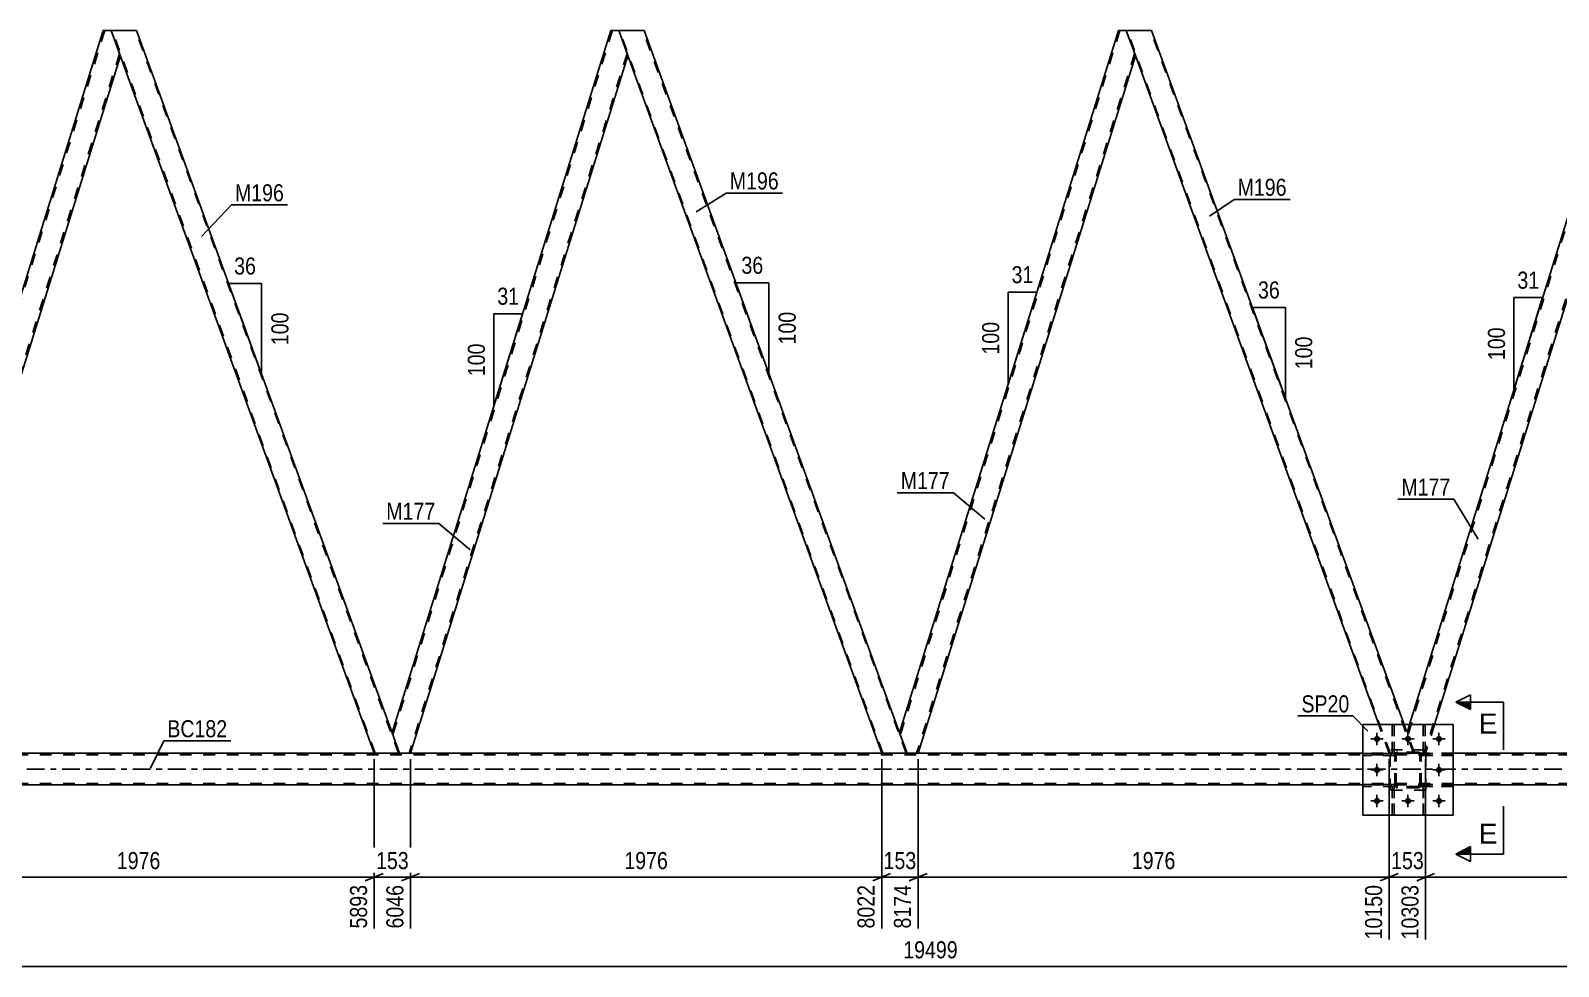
# Model space of a CAD drawing. Header units: millimetres. Extents: x 0 to 841, y 0 to 594.
# Drawn here: x 263 to 519.3, y 299.6 to 456.5 of the extents above; entities that cross this region are included whole.
import ezdxf

# ---------------------------------------------------------------- set-up
doc = ezdxf.new("R2010")
doc.units = ezdxf.units.MM
doc.linetypes.add('DXK_LINE_DOT2', pattern=[3.9198, 1.9599, -1.9599])
doc.linetypes.add('DXK_LINE_DOT3', pattern=[5.9187, 2.979, -0.9799, 0.9799, -0.9799])
doc.styles.add('Arial', font='ARIAL.TTF', dxfattribs={"height": 0.2})
doc.styles.add('Arial Narrow', font='ARIALN.TTF', dxfattribs={"height": 0.2})

# ---------------------------------------------------------------- blocks, each defined once
blk = doc.blocks.new('Part-814735391-3774 - 3299')
at = {"color": 7, "linetype": 'DXK_LINE_DOT2'}
for p, q in [((491.85, 335.3), (486.45, 335.3)), ((486.45, 334.98), (486.45, 335.3)), ((491.85, 334.98), (486.45, 334.98)), ((491.25, 334.98), (491.25, 335.3)), ((491.85, 335.3), (491.85, 334.98))]:
    blk.add_line(p, q, dxfattribs=at)
blk = doc.blocks.new('Part-814735391-3617 - 3299')
at = {"color": 7, "linetype": 'DXK_LINE_DOT2'}
for p, q in [((275.45, 456.54), (238.63, 338.42)), ((277.93, 452.67), (241.36, 335.33)), ((278.07, 452.29), (278.05, 452.34)), ((278.07, 452.29), (278.05, 452.34)), ((238.92, 340.14), (238.5, 338.8)), ((239.76, 335.33), (238.5, 338.8)), ((243.11, 340.14), (241.61, 335.33)), ((241.61, 335.33), (239.76, 335.33))]:
    blk.add_line(p, q, dxfattribs=at)
at = {"color": 2, "linetype": 'Continuous'}
for p, q in [((275.2, 456.54), (238.92, 340.14)), ((276.52, 456.54), (275.2, 456.54)), ((278.05, 452.34), (276.52, 456.54)), ((278.07, 452.29), (243.11, 340.14))]:
    blk.add_line(p, q, dxfattribs=at)
blk = doc.blocks.new('Part-814735391-3776 - 3299')
at = {"color": 7, "linetype": 'DXK_LINE_DOT2'}
for p, q in [((496.6, 340.14), (496.6, 335.3)), ((496.92, 340.14), (496.6, 340.14)), ((496.92, 335.3), (496.92, 340.14)), ((496.6, 335.9), (496.92, 335.9)), ((496.6, 335.3), (496.92, 335.3))]:
    blk.add_line(p, q, dxfattribs=at)
blk = doc.blocks.new('Part-814735391-3589 - 3299')
at = {"color": 7, "linetype": 'DXK_LINE_DOT2'}
for p, q in [((486.45, 340.14), (501.65, 340.14)), ((486.45, 340.14), (486.45, 324.94)), ((501.65, 340.14), (501.65, 324.94)), ((486.45, 324.94), (501.65, 324.94))]:
    blk.add_line(p, q, dxfattribs=at)
blk = doc.blocks.new('Part-814735391-3508 - 3299')
at = {"color": 2, "linetype": 'Continuous'}
for p, q in [((365.91, 456.54), (361.65, 456.54)), ((408.78, 338.75), (365.91, 456.54)), ((405.77, 335.33), (363.18, 452.34))]:
    blk.add_line(p, q, dxfattribs=at)
at = {"color": 7, "linetype": 'DXK_LINE_DOT2'}
for p, q in [((361.65, 456.54), (363.18, 452.34)), ((405.94, 335.33), (361.82, 456.54)), ((409.86, 335.33), (365.74, 456.54)), ((410.03, 335.33), (408.78, 338.75)), ((405.77, 335.33), (410.03, 335.33))]:
    blk.add_line(p, q, dxfattribs=at)
blk = doc.blocks.new('Part-814735391-3513 - 3299')
at = {"color": 2, "linetype": 'Continuous'}
for p, q in [((360.33, 456.54), (323.63, 338.8)), ((361.65, 456.54), (360.33, 456.54)), ((363.18, 452.34), (361.65, 456.54)), ((363.2, 452.29), (326.74, 335.33)), ((324.9, 335.33), (323.65, 338.75))]:
    blk.add_line(p, q, dxfattribs=at)
at = {"color": 7, "linetype": 'DXK_LINE_DOT2'}
for p, q in [((360.59, 456.54), (323.77, 338.42)), ((363.06, 452.67), (326.49, 335.33)), ((363.2, 452.29), (363.18, 452.34)), ((363.2, 452.29), (363.18, 452.34)), ((323.63, 338.8), (323.65, 338.75)), ((326.74, 335.33), (324.9, 335.33))]:
    blk.add_line(p, q, dxfattribs=at)
blk = doc.blocks.new('Part-814735391-3540 - 3299')
at = {"color": 7, "linetype": 'DXK_LINE_DOT2'}
for p, q in [((491.4, 324.94), (491.4, 329.78)), ((491.4, 329.78), (491.72, 329.78)), ((491.4, 329.18), (491.72, 329.18)), ((491.72, 329.78), (491.72, 324.94)), ((491.72, 324.94), (491.4, 324.94))]:
    blk.add_line(p, q, dxfattribs=at)
blk = doc.blocks.new('Part-814735391-3559 - 3299')
at = {"color": 2, "linetype": 'Continuous'}
for p, q in [((280.78, 456.54), (276.52, 456.54)), ((323.65, 338.75), (280.78, 456.54)), ((320.64, 335.33), (278.05, 452.34))]:
    blk.add_line(p, q, dxfattribs=at)
at = {"color": 7, "linetype": 'DXK_LINE_DOT2'}
for p, q in [((276.52, 456.54), (278.05, 452.34)), ((320.81, 335.33), (276.69, 456.54)), ((324.73, 335.33), (280.61, 456.54)), ((324.9, 335.33), (323.65, 338.75)), ((320.64, 335.33), (324.9, 335.33))]:
    blk.add_line(p, q, dxfattribs=at)
blk = doc.blocks.new('Part-814735391-3574 - 3299')
at = {"color": 2, "linetype": 'Continuous'}
for p, q in [((451.04, 456.54), (446.79, 456.54)), ((493.41, 340.14), (451.04, 456.54)), ((489.16, 340.14), (448.32, 452.34))]:
    blk.add_line(p, q, dxfattribs=at)
at = {"color": 7, "linetype": 'DXK_LINE_DOT2'}
for p, q in [((446.79, 456.54), (448.32, 452.34)), ((491.08, 335.33), (446.96, 456.54)), ((494.99, 335.33), (450.87, 456.54)), ((490.91, 335.33), (489.16, 340.14)), ((495.16, 335.33), (493.41, 340.14)), ((495.16, 335.33), (490.91, 335.33))]:
    blk.add_line(p, q, dxfattribs=at)
blk = doc.blocks.new('Part-814735391-3579 - 3299')
at = {"color": 2, "linetype": 'Continuous'}
for p, q in [((445.47, 456.54), (408.77, 338.8)), ((446.79, 456.54), (445.47, 456.54)), ((448.32, 452.34), (446.79, 456.54)), ((448.33, 452.29), (411.87, 335.33)), ((410.03, 335.33), (408.78, 338.75))]:
    blk.add_line(p, q, dxfattribs=at)
at = {"color": 7, "linetype": 'DXK_LINE_DOT2'}
for p, q in [((445.72, 456.54), (408.9, 338.42)), ((448.2, 452.67), (411.62, 335.33)), ((448.33, 452.29), (448.32, 452.34)), ((448.33, 452.29), (448.32, 452.34)), ((408.77, 338.8), (408.78, 338.75)), ((411.87, 335.33), (410.03, 335.33))]:
    blk.add_line(p, q, dxfattribs=at)
blk = doc.blocks.new('Part-814735391-3594 - 3299')
at = {"color": 7, "linetype": 'DXK_LINE_DOT2'}
for p, q in [((772.15, 335.09), (96.65, 335.08)), ((501.65, 335.33), (486.45, 335.33)), ((772.15, 330.29), (96.65, 330.28)), ((501.65, 330.05), (486.45, 330.05))]:
    blk.add_line(p, q, dxfattribs=at)
at = {"color": 2, "linetype": 'Continuous'}
for p, q in [((486.45, 335.33), (246.25, 335.33)), ((656.72, 335.33), (501.65, 335.33)), ((486.45, 330.05), (246.25, 330.05)), ((656.72, 330.05), (501.65, 330.05))]:
    blk.add_line(p, q, dxfattribs=at)
at = {"color": 7, "linetype": 'DXK_LINE_DOT3'}
blk.add_line((96.65, 332.68), (772.15, 332.69), dxfattribs=at)
blk = doc.blocks.new('Part-814735391-3599 - 3299')
at = {"color": 2, "linetype": 'Continuous'}
for p, q in [((501.65, 340.14), (486.45, 340.14)), ((486.45, 324.94), (486.45, 340.14)), ((501.65, 324.94), (501.65, 340.14)), ((501.65, 324.94), (486.45, 324.94))]:
    blk.add_line(p, q, dxfattribs=at)
blk = doc.blocks.new('Part-814735391-3602 - 3299')
at = {"color": 7, "linetype": 'DXK_LINE_DOT2'}
for p, q in [((496.6, 335.3), (496.6, 340.14)), ((496.6, 340.14), (496.92, 340.14)), ((496.92, 340.14), (496.92, 335.3)), ((496.6, 335.9), (496.92, 335.9)), ((496.92, 335.3), (496.6, 335.3))]:
    blk.add_line(p, q, dxfattribs=at)
blk = doc.blocks.new('Part-814735391-3639 - 3299')
at = {"color": 7, "linetype": 'DXK_LINE_DOT2'}
for p, q in [((530.85, 456.54), (494.04, 338.42)), ((533.33, 452.67), (496.76, 335.33)), ((533.47, 452.29), (533.45, 452.34)), ((533.47, 452.29), (533.45, 452.34)), ((494.32, 340.14), (493.9, 338.8)), ((495.16, 335.33), (493.9, 338.8)), ((498.51, 340.14), (497.01, 335.33)), ((497.01, 335.33), (495.16, 335.33))]:
    blk.add_line(p, q, dxfattribs=at)
at = {"color": 2, "linetype": 'Continuous'}
for p, q in [((530.6, 456.54), (494.32, 340.14)), ((531.92, 456.54), (530.6, 456.54)), ((533.45, 452.34), (531.92, 456.54)), ((533.47, 452.29), (498.51, 340.14))]:
    blk.add_line(p, q, dxfattribs=at)
blk = doc.blocks.new('Part-814735391-3659 - 3299')
at = {"color": 7, "linetype": 'DXK_LINE_DOT2'}
for p, q in [((501.65, 335.3), (496.25, 335.3)), ((496.25, 335.3), (496.25, 334.98)), ((496.25, 334.98), (501.65, 334.98)), ((496.85, 334.98), (496.85, 335.3)), ((501.65, 334.98), (501.65, 335.3))]:
    blk.add_line(p, q, dxfattribs=at)
blk = doc.blocks.new('Part-814735391-3662 - 3299')
at = {"color": 7, "linetype": 'DXK_LINE_DOT2'}
for p, q in [((501.65, 330.1), (496.25, 330.1)), ((496.25, 330.1), (496.25, 329.78)), ((496.25, 329.78), (501.65, 329.78)), ((496.85, 329.78), (496.85, 330.1)), ((501.65, 329.78), (501.65, 330.1))]:
    blk.add_line(p, q, dxfattribs=at)
blk = doc.blocks.new('Part-814735391-3665 - 3299')
at = {"color": 7, "linetype": 'DXK_LINE_DOT2'}
for p, q in [((491.85, 335.3), (486.45, 335.3)), ((486.45, 335.3), (486.45, 334.98)), ((491.85, 334.98), (486.45, 334.98)), ((491.25, 334.98), (491.25, 335.3)), ((491.85, 334.98), (491.85, 335.3))]:
    blk.add_line(p, q, dxfattribs=at)
blk = doc.blocks.new('Part-814735391-3668 - 3299')
at = {"color": 7, "linetype": 'DXK_LINE_DOT2'}
for p, q in [((491.85, 330.1), (486.45, 330.1)), ((486.45, 330.1), (486.45, 329.78)), ((491.85, 329.78), (486.45, 329.78)), ((491.25, 329.78), (491.25, 330.1)), ((491.85, 329.78), (491.85, 330.1))]:
    blk.add_line(p, q, dxfattribs=at)
blk = doc.blocks.new('Part-814735391-3694 - 3299')
at = {"color": 7, "linetype": 'DXK_LINE_DOT2'}
for p, q in [((496.92, 329.78), (496.6, 329.78)), ((496.6, 329.78), (496.6, 324.94)), ((496.6, 329.18), (496.92, 329.18)), ((496.92, 324.94), (496.92, 329.78)), ((496.6, 324.94), (496.92, 324.94))]:
    blk.add_line(p, q, dxfattribs=at)
blk = doc.blocks.new('Part-814735391-3717 - 3299')
at = {"color": 7, "linetype": 'DXK_LINE_DOT2'}
for p, q in [((491.72, 329.78), (491.4, 329.78)), ((491.4, 329.78), (491.4, 324.94)), ((491.4, 329.18), (491.72, 329.18)), ((491.72, 324.94), (491.72, 329.78)), ((491.4, 324.94), (491.72, 324.94))]:
    blk.add_line(p, q, dxfattribs=at)
blk = doc.blocks.new('Part-814735391-3728 - 3299')
at = {"color": 7, "linetype": 'DXK_LINE_DOT2'}
for p, q in [((491.4, 335.3), (491.4, 340.14)), ((491.4, 340.14), (491.72, 340.14)), ((491.72, 340.14), (491.72, 335.3)), ((491.4, 335.9), (491.72, 335.9)), ((491.72, 335.3), (491.4, 335.3))]:
    blk.add_line(p, q, dxfattribs=at)
blk = doc.blocks.new('Bolt-814735391-3729 - 3299')
at = {"linetype": 'Continuous'}
for points in [[(489.37, 337.74, -1), (488.33, 337.74, -1)], [(494.57, 337.74, -1), (493.53, 337.74, -1)], [(499.77, 337.74, -1), (498.73, 337.74, -1)], [(489.37, 332.54, -1), (488.33, 332.54, -1)], [(499.77, 332.54, -1), (498.73, 332.54, -1)], [(489.37, 327.34, -1), (488.33, 327.34, -1)], [(494.57, 327.34, -1), (493.53, 327.34, -1)], [(499.77, 327.34, -1), (498.73, 327.34, -1)]]:
    blk.add_hatch(color=1, dxfattribs=at).paths.add_polyline_path(points)
at = {"color": 1, "linetype": 'Continuous'}
for p, q in [((488.85, 338.78), (488.85, 336.7)), ((494.05, 338.78), (494.05, 336.7)), ((499.25, 338.78), (499.25, 336.7)), ((489.89, 337.74), (487.81, 337.74)), ((495.09, 337.74), (493.01, 337.74)), ((500.29, 337.74), (498.21, 337.74)), ((488.85, 333.58), (488.85, 331.5)), ((499.25, 333.58), (499.25, 331.5)), ((489.89, 332.54), (487.81, 332.54)), ((500.29, 332.54), (498.21, 332.54)), ((488.85, 328.38), (488.85, 326.3)), ((494.05, 328.38), (494.05, 326.3)), ((499.25, 328.38), (499.25, 326.3)), ((489.89, 327.34), (487.81, 327.34)), ((495.09, 327.34), (493.01, 327.34)), ((500.29, 327.34), (498.21, 327.34))]:
    blk.add_line(p, q, dxfattribs=at)
blk = doc.blocks.new('Bolt-814735391-3730 - 3299')
at = {"color": 1, "linetype": 'Continuous'}
for p, q in [((488.85, 338.78), (488.85, 338.09)), ((494.05, 338.78), (494.05, 338.09)), ((499.25, 338.78), (499.25, 338.09)), ((487.81, 337.74), (488.5, 337.74)), ((488.85, 336.7), (488.85, 337.39)), ((489.89, 337.74), (489.2, 337.74)), ((493.01, 337.74), (493.7, 337.74)), ((494.05, 336.7), (494.05, 337.39)), ((495.09, 337.74), (494.4, 337.74)), ((498.21, 337.74), (498.9, 337.74)), ((499.25, 336.7), (499.25, 337.39)), ((500.29, 337.74), (499.6, 337.74)), ((488.85, 333.58), (488.85, 332.89)), ((499.25, 333.58), (499.25, 332.89)), ((487.81, 332.54), (488.5, 332.54)), ((488.85, 331.5), (488.85, 332.19)), ((489.89, 332.54), (489.2, 332.54)), ((498.21, 332.54), (498.9, 332.54)), ((499.25, 331.5), (499.25, 332.19)), ((500.29, 332.54), (499.6, 332.54)), ((488.85, 328.38), (488.85, 327.69)), ((494.05, 328.38), (494.05, 327.69)), ((499.25, 328.38), (499.25, 327.69)), ((487.81, 327.34), (488.5, 327.34)), ((488.85, 326.3), (488.85, 326.99)), ((489.89, 327.34), (489.2, 327.34)), ((493.01, 327.34), (493.7, 327.34)), ((494.05, 326.3), (494.05, 326.99)), ((495.09, 327.34), (494.4, 327.34)), ((498.21, 327.34), (498.9, 327.34)), ((499.25, 326.3), (499.25, 326.99)), ((500.29, 327.34), (499.6, 327.34))]:
    blk.add_line(p, q, dxfattribs=at)
blk = doc.blocks.new('Part-814735391-3736 - 3299')
at = {"color": 7, "linetype": 'DXK_LINE_DOT2'}
for p, q in [((496.6, 324.94), (496.6, 329.78)), ((496.6, 329.78), (496.92, 329.78)), ((496.6, 329.18), (496.92, 329.18)), ((496.92, 329.78), (496.92, 324.94)), ((496.92, 324.94), (496.6, 324.94))]:
    blk.add_line(p, q, dxfattribs=at)
blk = doc.blocks.new('Part-814735391-3740 - 3299')
at = {"color": 7, "linetype": 'DXK_LINE_DOT2'}
for p, q in [((491.85, 335.06), (491.88, 335.24)), ((491.88, 335.24), (491.85, 335.06)), ((491.85, 330.02), (491.85, 335.06)), ((492.09, 335.06), (492.11, 335.15)), ((492.09, 330.02), (492.09, 335.06)), ((492.11, 335.15), (492.16, 335.23)), ((492.14, 335.5), (492.33, 335.54)), ((492.33, 335.54), (492.14, 335.5)), ((492.16, 335.23), (492.24, 335.28)), ((492.24, 335.28), (492.33, 335.3)), ((495.77, 335.54), (492.33, 335.54)), ((492.33, 335.3), (495.77, 335.3)), ((495.77, 335.54), (495.95, 335.5)), ((495.95, 335.5), (495.77, 335.54)), ((495.77, 335.3), (495.86, 335.28)), ((495.86, 335.28), (495.94, 335.23)), ((495.94, 335.23), (495.99, 335.15)), ((495.99, 335.15), (496.01, 335.06)), ((496.01, 330.02), (496.01, 335.06)), ((496.21, 335.24), (496.25, 335.06)), ((496.25, 335.06), (496.21, 335.24)), ((496.25, 330.02), (496.25, 335.06)), ((491.88, 329.84), (491.85, 330.02)), ((491.85, 330.02), (491.88, 329.84)), ((492.11, 329.93), (492.09, 330.02)), ((492.16, 329.85), (492.11, 329.93)), ((492.33, 329.54), (492.14, 329.58)), ((492.14, 329.58), (492.33, 329.54)), ((492.24, 329.8), (492.16, 329.85)), ((492.33, 329.78), (492.24, 329.8)), ((495.77, 329.78), (492.33, 329.78)), ((495.77, 329.54), (492.33, 329.54)), ((495.86, 329.8), (495.77, 329.78)), ((495.95, 329.58), (495.77, 329.54)), ((495.77, 329.54), (495.95, 329.58)), ((495.94, 329.85), (495.86, 329.8)), ((495.99, 329.93), (495.94, 329.85)), ((496.01, 330.02), (495.99, 329.93)), ((496.25, 330.02), (496.21, 329.84)), ((496.21, 329.84), (496.25, 330.02))]:
    blk.add_line(p, q, dxfattribs=at)
at = {"color": 7, "linetype": 'DXK_LINE_DOT3'}
blk.add_line((494.05, 332.54), (494.05, 332.54), dxfattribs=at)
at = {"color": 7, "linetype": 'DXK_LINE_DOT2'}
for centre, start, end in [((492.33, 335.06), 112.5, 157.5), ((492.33, 335.06), 112.5, 157.5), ((495.77, 335.06), 22.5, 67.5), ((495.77, 335.06), 22.5, 67.5), ((492.33, 330.02), 202.5, 247.5), ((492.33, 330.02), 202.5, 247.5), ((495.77, 330.02), 292.5, 337.5), ((495.77, 330.02), 292.5, 337.5)]:
    blk.add_arc(centre, 0.48, start, end, dxfattribs=at)
blk = doc.blocks.new('Part-814735391-3741 - 3299')
at = {"color": 7, "linetype": 'DXK_LINE_DOT2'}
for p, q in [((497.05, 335.94), (491.05, 335.94)), ((491.05, 329.14), (491.05, 335.94)), ((497.05, 329.14), (497.05, 335.94)), ((497.05, 329.14), (491.05, 329.14))]:
    blk.add_line(p, q, dxfattribs=at)
blk = doc.blocks.new('Part-814735391-3744 - 3299')
at = {"color": 7, "linetype": 'DXK_LINE_DOT2'}
for p, q in [((496.25, 334.98), (496.25, 335.3)), ((496.25, 335.3), (501.65, 335.3)), ((501.65, 334.98), (496.25, 334.98)), ((496.85, 334.98), (496.85, 335.3)), ((501.65, 335.3), (501.65, 334.98))]:
    blk.add_line(p, q, dxfattribs=at)
blk = doc.blocks.new('Part-814735391-3747 - 3299')
at = {"color": 7, "linetype": 'DXK_LINE_DOT2'}
for p, q in [((491.4, 340.14), (491.4, 335.3)), ((491.72, 340.14), (491.4, 340.14)), ((491.72, 335.3), (491.72, 340.14)), ((491.4, 335.9), (491.72, 335.9)), ((491.4, 335.3), (491.72, 335.3))]:
    blk.add_line(p, q, dxfattribs=at)
blk = doc.blocks.new('Part-814735391-3771 - 3299')
at = {"color": 7, "linetype": 'DXK_LINE_DOT2'}
for p, q in [((497.05, 335.94), (491.05, 335.94)), ((491.05, 329.14), (491.05, 335.94)), ((497.05, 329.14), (497.05, 335.94)), ((497.05, 329.14), (491.05, 329.14))]:
    blk.add_line(p, q, dxfattribs=at)
blk = doc.blocks.new('Part-814735391-3772 - 3299')
at = {"color": 7, "linetype": 'DXK_LINE_DOT2'}
for p, q in [((491.85, 335.06), (491.88, 335.24)), ((491.88, 335.24), (491.85, 335.06)), ((491.85, 330.02), (491.85, 335.06)), ((492.09, 335.06), (492.11, 335.15)), ((492.09, 330.02), (492.09, 335.06)), ((492.11, 335.15), (492.16, 335.23)), ((492.14, 335.5), (492.33, 335.54)), ((492.33, 335.54), (492.14, 335.5)), ((492.16, 335.23), (492.24, 335.28)), ((492.24, 335.28), (492.33, 335.3)), ((495.77, 335.54), (492.33, 335.54)), ((492.33, 335.3), (495.77, 335.3)), ((495.77, 335.54), (495.95, 335.5)), ((495.95, 335.5), (495.77, 335.54)), ((495.77, 335.3), (495.86, 335.28)), ((495.86, 335.28), (495.94, 335.23)), ((495.94, 335.23), (495.99, 335.15)), ((495.99, 335.15), (496.01, 335.06)), ((496.01, 330.02), (496.01, 335.06)), ((496.21, 335.24), (496.25, 335.06)), ((496.25, 335.06), (496.21, 335.24)), ((496.25, 330.02), (496.25, 335.06)), ((491.88, 329.84), (491.85, 330.02)), ((491.85, 330.02), (491.88, 329.84)), ((492.11, 329.93), (492.09, 330.02)), ((492.16, 329.85), (492.11, 329.93)), ((492.33, 329.54), (492.14, 329.58)), ((492.14, 329.58), (492.33, 329.54)), ((492.24, 329.8), (492.16, 329.85)), ((492.33, 329.78), (492.24, 329.8)), ((495.77, 329.78), (492.33, 329.78)), ((495.77, 329.54), (492.33, 329.54)), ((495.86, 329.8), (495.77, 329.78)), ((495.95, 329.58), (495.77, 329.54)), ((495.77, 329.54), (495.95, 329.58)), ((495.94, 329.85), (495.86, 329.8)), ((495.99, 329.93), (495.94, 329.85)), ((496.01, 330.02), (495.99, 329.93)), ((496.25, 330.02), (496.21, 329.84)), ((496.21, 329.84), (496.25, 330.02))]:
    blk.add_line(p, q, dxfattribs=at)
at = {"color": 7, "linetype": 'DXK_LINE_DOT3'}
blk.add_line((494.05, 332.54), (494.05, 332.54), dxfattribs=at)
at = {"color": 7, "linetype": 'DXK_LINE_DOT2'}
for centre, start, end in [((492.33, 335.06), 112.5, 157.5), ((492.33, 335.06), 112.5, 157.5), ((495.77, 335.06), 22.5, 67.5), ((495.77, 335.06), 22.5, 67.5), ((492.33, 330.02), 202.5, 247.5), ((492.33, 330.02), 202.5, 247.5), ((495.77, 330.02), 292.5, 337.5), ((495.77, 330.02), 292.5, 337.5)]:
    blk.add_arc(centre, 0.48, start, end, dxfattribs=at)
blk = doc.blocks.new('Part-814735391-3773 - 3299')
at = {"color": 7, "linetype": 'DXK_LINE_DOT2'}
for p, q in [((496.25, 329.78), (496.25, 330.1)), ((496.25, 330.1), (501.65, 330.1)), ((501.65, 329.78), (496.25, 329.78)), ((496.85, 329.78), (496.85, 330.1)), ((501.65, 330.1), (501.65, 329.78))]:
    blk.add_line(p, q, dxfattribs=at)
blk = doc.blocks.new('Part-814735391-3775 - 3299')
at = {"color": 7, "linetype": 'DXK_LINE_DOT2'}
for p, q in [((491.85, 330.1), (486.45, 330.1)), ((486.45, 329.78), (486.45, 330.1)), ((491.85, 329.78), (486.45, 329.78)), ((491.25, 329.78), (491.25, 330.1)), ((491.85, 330.1), (491.85, 329.78))]:
    blk.add_line(p, q, dxfattribs=at)
blk = doc.blocks.new('StraightDimension-814735391-4970 - 3299')
at = {"color": 7, "linetype": 'Continuous'}
for p, q in [((241.61, 334.33), (241.61, 305.95)), ((320.64, 334.33), (320.64, 305.95)), ((243.11, 315.16), (240.11, 313.96)), ((241.61, 314.56), (320.64, 314.56)), ((319.14, 313.96), (322.14, 315.16))]:
    blk.add_line(p, q, dxfattribs=at)
at = {"color": 0}
blk.add_wipeout([(285.38, 315.31), (285.38, 319.51), (276.87, 319.51), (276.87, 315.31)], dxfattribs=at)
at = {"color": 0, "linetype": 'Continuous'}
blk.add_wipeout([(320.04, 313.86), (315.84, 313.86), (315.84, 305.35), (320.04, 305.35)], dxfattribs=at)
at = {"color": 3, "style": 'Arial Narrow'}
blk.add_text('1976', height=2.863, dxfattribs=at).set_placement((277.47, 315.91))
at = {"color": 3, "linetype": 'Continuous', "style": 'Arial Narrow'}
blk.add_text('5893', height=2.863, rotation=90.0002, dxfattribs=at).set_placement((319.44, 305.95))
blk = doc.blocks.new('AngleDimension-814735391-12136 - 3299')
at = {"color": 7, "linetype": 'Continuous'}
for p, q in [((511.82, 411.75), (516.64, 411.75)), ((511.82, 396.28), (516.64, 411.75)), ((511.82, 396.28), (511.82, 411.75)), ((512.91, 399.79), (516.64, 411.75))]:
    blk.add_line(p, q, dxfattribs=at)
at = {"color": 0}
for points in [[(516.66, 412.65), (516.66, 416.85), (511.8, 416.85), (511.8, 412.65)], [(510.92, 407.36), (506.72, 407.36), (506.72, 400.68), (510.92, 400.68)]]:
    blk.add_wipeout(points, dxfattribs=at)
at = {"color": 3, "style": 'Arial Narrow'}
blk.add_text('31', height=2.863, dxfattribs=at).set_placement((512.4, 413.25))
blk.add_text('100', height=2.863, rotation=90.0002, dxfattribs=at).set_placement((510.32, 401.28))
blk = doc.blocks.new('StraightDimension-814735391-4850 - 3299')
at = {"color": 7, "linetype": 'Continuous'}
for p, q in [((490.91, 334.33), (490.91, 304.12)), ((497.01, 334.33), (497.01, 304.12)), ((489.41, 313.96), (492.41, 315.16)), ((490.91, 314.56), (497.01, 314.56)), ((498.51, 315.16), (495.51, 313.96))]:
    blk.add_line(p, q, dxfattribs=at)
at = {"color": 0}
blk.add_wipeout([(497.3, 315.31), (497.3, 319.51), (490.62, 319.51), (490.62, 315.31)], dxfattribs=at)
at = {"color": 0, "linetype": 'Continuous'}
blk.add_wipeout([(496.41, 313.86), (492.21, 313.86), (492.21, 303.52), (496.41, 303.52)], dxfattribs=at)
at = {"color": 3, "style": 'Arial Narrow'}
blk.add_text('153', height=2.863, dxfattribs=at).set_placement((491.22, 315.91))
at = {"color": 3, "linetype": 'Continuous', "style": 'Arial Narrow'}
blk.add_text('10303', height=2.863, rotation=90.0002, dxfattribs=at).set_placement((495.81, 304.12))
blk = doc.blocks.new('StraightDimension-814735391-4898 - 3299')
at = {"color": 7, "linetype": 'Continuous'}
for p, q in [((405.77, 334.33), (405.77, 305.95)), ((411.87, 334.33), (411.87, 305.95)), ((404.27, 313.96), (407.27, 315.16)), ((405.77, 314.56), (411.87, 314.56)), ((413.37, 315.16), (410.37, 313.96))]:
    blk.add_line(p, q, dxfattribs=at)
at = {"color": 0}
blk.add_wipeout([(412.17, 315.31), (412.17, 319.51), (405.48, 319.51), (405.48, 315.31)], dxfattribs=at)
at = {"color": 0, "linetype": 'Continuous'}
blk.add_wipeout([(411.27, 313.86), (407.07, 313.86), (407.07, 305.35), (411.27, 305.35)], dxfattribs=at)
at = {"color": 3, "style": 'Arial Narrow'}
blk.add_text('153', height=2.863, dxfattribs=at).set_placement((406.08, 315.91))
at = {"color": 3, "linetype": 'Continuous', "style": 'Arial Narrow'}
blk.add_text('8174', height=2.863, rotation=90.0002, dxfattribs=at).set_placement((410.67, 305.95))
blk = doc.blocks.new('AngleDimension-814735391-12122 - 3299')
at = {"color": 7, "linetype": 'Continuous'}
for p, q in [((426.98, 412.68), (431.8, 412.68)), ((426.98, 397.21), (431.8, 412.68)), ((426.98, 397.21), (426.98, 412.68)), ((428.87, 403.29), (431.8, 412.68))]:
    blk.add_line(p, q, dxfattribs=at)
at = {"color": 0}
for points in [[(431.81, 413.58), (431.81, 417.78), (426.96, 417.78), (426.96, 413.58)], [(426.08, 408.29), (421.88, 408.29), (421.88, 401.61), (426.08, 401.61)]]:
    blk.add_wipeout(points, dxfattribs=at)
at = {"color": 3, "style": 'Arial Narrow'}
blk.add_text('31', height=2.863, dxfattribs=at).set_placement((427.56, 414.18))
blk.add_text('100', height=2.863, rotation=90.0002, dxfattribs=at).set_placement((425.48, 402.21))
blk = doc.blocks.new('StraightDimension-814735391-4922 - 3299')
at = {"color": 7, "linetype": 'Continuous'}
for p, q in [((326.74, 334.33), (326.74, 305.95)), ((405.77, 334.33), (405.77, 305.95)), ((328.24, 315.16), (325.24, 313.96)), ((326.74, 314.56), (405.77, 314.56)), ((404.27, 313.96), (407.27, 315.16))]:
    blk.add_line(p, q, dxfattribs=at)
at = {"color": 0}
blk.add_wipeout([(370.51, 315.31), (370.51, 319.51), (362, 319.51), (362, 315.31)], dxfattribs=at)
at = {"color": 0, "linetype": 'Continuous'}
blk.add_wipeout([(405.17, 313.86), (400.97, 313.86), (400.97, 305.35), (405.17, 305.35)], dxfattribs=at)
at = {"color": 3, "style": 'Arial Narrow'}
blk.add_text('1976', height=2.863, dxfattribs=at).set_placement((362.6, 315.91))
at = {"color": 3, "linetype": 'Continuous', "style": 'Arial Narrow'}
blk.add_text('8022', height=2.863, rotation=90.0002, dxfattribs=at).set_placement((404.57, 305.95))
blk = doc.blocks.new('AngleDimension-814735391-3827 - 3299')
at = {"color": 7, "linetype": 'Continuous'}
for p, q in [((469.92, 404.69), (467.95, 410.11)), ((473.49, 410.11), (467.95, 410.11)), ((473.49, 394.88), (467.95, 410.11)), ((473.49, 394.88), (473.49, 410.11))]:
    blk.add_line(p, q, dxfattribs=at)
at = {"color": 0}
for points in [[(473.14, 411.01), (473.14, 415.21), (468.29, 415.21), (468.29, 411.01)], [(478.59, 405.84), (474.39, 405.84), (474.39, 399.15), (478.59, 399.15)]]:
    blk.add_wipeout(points, dxfattribs=at)
at = {"color": 3, "style": 'Arial Narrow'}
blk.add_text('36', height=2.863, dxfattribs=at).set_placement((468.89, 411.61))
blk.add_text('100', height=2.863, rotation=90.0002, dxfattribs=at).set_placement((477.99, 399.75))
blk = doc.blocks.new('AngleDimension-814735391-3841 - 3299')
at = {"color": 7, "linetype": 'Continuous'}
for p, q in [((384.6, 405.2), (381.3, 414.25)), ((386.84, 414.25), (381.3, 414.25)), ((386.84, 399.03), (381.3, 414.25)), ((386.84, 399.03), (386.84, 414.25))]:
    blk.add_line(p, q, dxfattribs=at)
at = {"color": 0}
for points in [[(386.5, 415.15), (386.5, 419.35), (381.64, 419.35), (381.64, 415.15)], [(391.94, 409.98), (387.74, 409.98), (387.74, 403.3), (391.94, 403.3)]]:
    blk.add_wipeout(points, dxfattribs=at)
at = {"color": 3, "style": 'Arial Narrow'}
blk.add_text('36', height=2.863, dxfattribs=at).set_placement((382.24, 415.75))
blk.add_text('100', height=2.863, rotation=90.0002, dxfattribs=at).set_placement((391.34, 403.9))
blk = doc.blocks.new('AngleDimension-814735391-3855 - 3299')
at = {"color": 7, "linetype": 'Continuous'}
for p, q in [((340.71, 409.06), (345.53, 409.06)), ((340.71, 393.59), (345.53, 409.06)), ((340.71, 393.59), (340.71, 409.06)), ((342.47, 399.24), (345.53, 409.06))]:
    blk.add_line(p, q, dxfattribs=at)
at = {"color": 0}
for points in [[(345.55, 409.96), (345.55, 414.16), (340.69, 414.16), (340.69, 409.96)], [(339.81, 404.67), (335.61, 404.67), (335.61, 397.98), (339.81, 397.98)]]:
    blk.add_wipeout(points, dxfattribs=at)
at = {"color": 3, "style": 'Arial Narrow'}
blk.add_text('31', height=2.863, dxfattribs=at).set_placement((341.29, 410.56))
blk.add_text('100', height=2.863, rotation=90.0002, dxfattribs=at).set_placement((339.21, 398.58))
blk = doc.blocks.new('AngleDimension-814735391-3869 - 3299')
at = {"color": 7, "linetype": 'Continuous'}
for p, q in [((299.08, 406.25), (296.21, 414.13)), ((301.75, 414.13), (296.21, 414.13)), ((301.75, 398.91), (296.21, 414.13)), ((301.75, 398.91), (301.75, 414.13))]:
    blk.add_line(p, q, dxfattribs=at)
at = {"color": 0}
for points in [[(301.41, 415.03), (301.41, 419.23), (296.55, 419.23), (296.55, 415.03)], [(306.85, 409.86), (302.65, 409.86), (302.65, 403.18), (306.85, 403.18)]]:
    blk.add_wipeout(points, dxfattribs=at)
at = {"color": 3, "style": 'Arial Narrow'}
blk.add_text('36', height=2.863, dxfattribs=at).set_placement((297.15, 415.63))
blk.add_text('100', height=2.863, rotation=90.0002, dxfattribs=at).set_placement((306.25, 403.78))
blk = doc.blocks.new('StraightDimension-814735391-4637 - 3299')
at = {"color": 7, "linetype": 'Continuous'}
blk.add_line((44.92, 299.59), (783.01, 299.59), dxfattribs=at)
at = {"color": 0}
blk.add_wipeout([(419.13, 300.34), (419.13, 304.54), (408.79, 304.54), (408.79, 300.34)], dxfattribs=at)
at = {"color": 3, "style": 'Arial Narrow'}
blk.add_text('19499', height=2.863, dxfattribs=at).set_placement((409.39, 300.94))
blk = doc.blocks.new('StraightDimension-814735391-4826 - 3299')
at = {"color": 7, "linetype": 'Continuous'}
for p, q in [((497.01, 334.33), (497.01, 304.12)), ((576.04, 334.33), (576.04, 304.12)), ((498.51, 315.16), (495.51, 313.96)), ((497.01, 314.56), (576.04, 314.56)), ((574.54, 313.96), (577.54, 315.16))]:
    blk.add_line(p, q, dxfattribs=at)
at = {"color": 0}
blk.add_wipeout([(540.78, 315.31), (540.78, 319.51), (532.27, 319.51), (532.27, 315.31)], dxfattribs=at)
at = {"color": 0, "linetype": 'Continuous'}
blk.add_wipeout([(575.44, 313.86), (571.24, 313.86), (571.24, 303.52), (575.44, 303.52)], dxfattribs=at)
at = {"color": 3, "style": 'Arial Narrow'}
blk.add_text('1976', height=2.863, dxfattribs=at).set_placement((532.87, 315.91))
at = {"color": 3, "linetype": 'Continuous', "style": 'Arial Narrow'}
blk.add_text('12279', height=2.863, rotation=90.0002, dxfattribs=at).set_placement((574.84, 304.12))
blk = doc.blocks.new('StraightDimension-814735391-4874 - 3299')
at = {"color": 7, "linetype": 'Continuous'}
for p, q in [((411.87, 334.33), (411.87, 305.95)), ((490.91, 334.33), (490.91, 304.12)), ((413.37, 315.16), (410.37, 313.96)), ((411.87, 314.56), (490.91, 314.56)), ((489.41, 313.96), (492.41, 315.16))]:
    blk.add_line(p, q, dxfattribs=at)
at = {"color": 0}
blk.add_wipeout([(455.65, 315.31), (455.65, 319.51), (447.13, 319.51), (447.13, 315.31)], dxfattribs=at)
at = {"color": 0, "linetype": 'Continuous'}
blk.add_wipeout([(490.31, 313.86), (486.11, 313.86), (486.11, 303.52), (490.31, 303.52)], dxfattribs=at)
at = {"color": 3, "style": 'Arial Narrow'}
blk.add_text('1976', height=2.863, dxfattribs=at).set_placement((447.73, 315.91))
at = {"color": 3, "linetype": 'Continuous', "style": 'Arial Narrow'}
blk.add_text('10150', height=2.863, rotation=90.0002, dxfattribs=at).set_placement((489.71, 304.12))
blk = doc.blocks.new('StraightDimension-814735391-4946 - 3299')
at = {"color": 7, "linetype": 'Continuous'}
for p, q in [((320.64, 334.33), (320.64, 305.95)), ((326.74, 334.33), (326.74, 305.95)), ((319.14, 313.96), (322.14, 315.16)), ((320.64, 314.56), (326.74, 314.56)), ((328.24, 315.16), (325.24, 313.96))]:
    blk.add_line(p, q, dxfattribs=at)
at = {"color": 0}
blk.add_wipeout([(327.03, 315.31), (327.03, 319.51), (320.35, 319.51), (320.35, 315.31)], dxfattribs=at)
at = {"color": 0, "linetype": 'Continuous'}
blk.add_wipeout([(326.14, 313.86), (321.94, 313.86), (321.94, 305.35), (326.14, 305.35)], dxfattribs=at)
at = {"color": 3, "style": 'Arial Narrow'}
blk.add_text('153', height=2.863, dxfattribs=at).set_placement((320.95, 315.91))
at = {"color": 3, "linetype": 'Continuous', "style": 'Arial Narrow'}
blk.add_text('6046', height=2.863, rotation=90.0002, dxfattribs=at).set_placement((325.54, 305.95))
blk = doc.blocks.new('Mark-814735391-3595 - 3299')
at = {"color": 0}
blk.add_wipeout([(484.22, 342.19), (484.22, 345.19), (476.18, 345.19), (476.18, 342.19)], dxfattribs=at)
blk.add_wipeout([(484.22, 342.19), (484.22, 345.19), (476.18, 345.19), (476.18, 342.19)], dxfattribs=at)
at = {"color": 30, "linetype": 'Continuous'}
for p in [(475.58, 341.59), (487.33, 339.02)]:
    blk.add_line(p, (484.82, 341.59), dxfattribs=at)
at = {"color": 3, "style": 'Arial Narrow'}
blk.add_text('SP20', height=2.863, dxfattribs=at).set_placement((476.18, 342.19))
blk = doc.blocks.new('Mark-814735391-3504 - 3299')
at = {"color": 0}
blk.add_wipeout([(388.52, 429.9), (388.52, 432.9), (380.29, 432.9), (380.29, 429.9)], dxfattribs=at)
blk.add_wipeout([(388.52, 429.9), (388.52, 432.9), (380.29, 432.9), (380.29, 429.9)], dxfattribs=at)
at = {"color": 30, "linetype": 'Continuous'}
for p, q in [((374.65, 426.14), (379.69, 429.3)), ((379.69, 429.3), (389.12, 429.3))]:
    blk.add_line(p, q, dxfattribs=at)
at = {"color": 3, "style": 'Arial Narrow'}
blk.add_text('M196', height=2.863, dxfattribs=at).set_placement((380.29, 429.9))
blk = doc.blocks.new('Mark-814735391-3509 - 3299')
at = {"color": 0}
blk.add_wipeout([(330.88, 374.49), (330.88, 377.49), (322.66, 377.49), (322.66, 374.49)], dxfattribs=at)
blk.add_wipeout([(330.88, 374.49), (330.88, 377.49), (322.66, 377.49), (322.66, 374.49)], dxfattribs=at)
at = {"color": 30, "linetype": 'Continuous'}
for p in [(322.06, 373.89), (336.74, 369.44)]:
    blk.add_line(p, (331.48, 373.89), dxfattribs=at)
at = {"color": 3, "style": 'Arial Narrow'}
blk.add_text('M177', height=2.863, dxfattribs=at).set_placement((322.66, 374.49))
blk = doc.blocks.new('Mark-814735391-3555 - 3299')
at = {"color": 0}
blk.add_wipeout([(305.5, 427.91), (305.5, 430.91), (297.28, 430.91), (297.28, 427.91)], dxfattribs=at)
blk.add_wipeout([(305.5, 427.91), (305.5, 430.91), (297.28, 430.91), (297.28, 427.91)], dxfattribs=at)
at = {"color": 30, "linetype": 'Continuous'}
for p, q in [((291.69, 421.98), (296.68, 427.31)), ((296.68, 427.31), (306.1, 427.31))]:
    blk.add_line(p, q, dxfattribs=at)
at = {"color": 3, "style": 'Arial Narrow'}
blk.add_text('M196', height=2.863, dxfattribs=at).set_placement((297.28, 427.91))
blk = doc.blocks.new('Mark-814735391-3570 - 3299')
at = {"color": 0}
blk.add_wipeout([(473.7, 428.83), (473.7, 431.83), (465.47, 431.83), (465.47, 428.83)], dxfattribs=at)
blk.add_wipeout([(473.7, 428.83), (473.7, 431.83), (465.47, 431.83), (465.47, 428.83)], dxfattribs=at)
at = {"color": 30, "linetype": 'Continuous'}
for p, q in [((460.75, 425.4), (464.87, 428.23)), ((464.87, 428.23), (474.3, 428.23))]:
    blk.add_line(p, q, dxfattribs=at)
at = {"color": 3, "style": 'Arial Narrow'}
blk.add_text('M196', height=2.863, dxfattribs=at).set_placement((465.47, 428.83))
blk = doc.blocks.new('Mark-814735391-3575 - 3299')
at = {"color": 0}
blk.add_wipeout([(417.19, 379.64), (417.19, 382.64), (408.96, 382.64), (408.96, 379.64)], dxfattribs=at)
blk.add_wipeout([(417.19, 379.64), (417.19, 382.64), (408.96, 382.64), (408.96, 379.64)], dxfattribs=at)
at = {"color": 30, "linetype": 'Continuous'}
for p in [(408.36, 379.04), (423.04, 374.59)]:
    blk.add_line(p, (417.79, 379.04), dxfattribs=at)
at = {"color": 3, "style": 'Arial Narrow'}
blk.add_text('M177', height=2.863, dxfattribs=at).set_placement((408.96, 379.64))
blk = doc.blocks.new('Mark-814735391-3590 - 3299')
at = {"color": 0}
blk.add_wipeout([(295.99, 338.02), (295.99, 341.02), (285.94, 341.02), (285.94, 338.02)], dxfattribs=at)
blk.add_wipeout([(295.99, 338.02), (295.99, 341.02), (285.94, 341.02), (285.94, 338.02)], dxfattribs=at)
at = {"color": 30, "linetype": 'Continuous'}
for p, q in [((283.1, 332.84), (285.34, 337.42)), ((285.34, 337.42), (296.59, 337.42))]:
    blk.add_line(p, q, dxfattribs=at)
at = {"color": 3, "style": 'Arial Narrow'}
blk.add_text('BC182', height=2.863, dxfattribs=at).set_placement((285.94, 338.02))
blk = doc.blocks.new('Mark-814735391-3635 - 3299')
at = {"color": 0}
blk.add_wipeout([(501.16, 378.55), (501.16, 381.55), (492.94, 381.55), (492.94, 378.55)], dxfattribs=at)
blk.add_wipeout([(501.16, 378.55), (501.16, 381.55), (492.94, 381.55), (492.94, 378.55)], dxfattribs=at)
at = {"color": 30, "linetype": 'Continuous'}
for p in [(492.34, 377.95), (505.84, 371.24)]:
    blk.add_line(p, (501.76, 377.95), dxfattribs=at)
at = {"color": 3, "style": 'Arial Narrow'}
blk.add_text('M177', height=2.863, dxfattribs=at).set_placement((492.94, 378.55))
blk = doc.blocks.new('SectionMark-814735391-5058 - 3299')
at = {"linetype": 'Continuous'}
for points in [[(504.56, 343.9), (504.56, 342.65), (502.06, 343.9)], [(504.56, 319.69), (504.56, 318.44), (502.06, 318.44)]]:
    blk.add_hatch(color=6, dxfattribs=at).paths.add_polyline_path(points)
at = {"color": 6, "linetype": 'Continuous'}
for p, q in [((502.06, 343.9), (504.56, 345.15)), ((510.06, 343.9), (502.06, 343.9)), ((502.06, 343.9), (504.56, 342.65)), ((504.56, 342.65), (504.56, 345.15)), ((502.06, 318.44), (504.56, 319.69)), ((510.06, 318.44), (502.06, 318.44)), ((504.56, 317.19), (502.06, 318.44)), ((504.56, 319.69), (504.56, 317.19))]:
    blk.add_line(p, q, dxfattribs=at)
at = {"color": 0, "linetype": 'Continuous'}
for points in [[(509.06, 338.65), (509.06, 342.15), (505.94, 342.15), (505.94, 338.65)], [(509.06, 320.19), (509.06, 323.69), (505.94, 323.69), (505.94, 320.19)]]:
    blk.add_wipeout(points, dxfattribs=at)
at = {"color": 6, "linetype": 'Continuous'}
for p, q in [((510.06, 343.9), (510.06, 335.9)), ((510.06, 318.44), (510.06, 326.44))]:
    blk.add_line(p, q, dxfattribs=at)
at = {"color": 3, "linetype": 'Continuous', "style": 'Arial'}
for p in [(505.94, 338.65), (505.94, 320.19)]:
    blk.add_text('E', height=3.34, dxfattribs=at).set_placement(p)

msp = doc.modelspace()

# ---------------------------------------------------------------- block references
for name in ['Part-814735391-3617 - 3299', 'Part-814735391-3559 - 3299', 'Part-814735391-3513 - 3299', 'Part-814735391-3508 - 3299', 'Part-814735391-3579 - 3299', 'Part-814735391-3574 - 3299', 'Part-814735391-3639 - 3299', 'Part-814735391-3589 - 3299', 'Part-814735391-3599 - 3299', 'Bolt-814735391-3729 - 3299', 'Bolt-814735391-3730 - 3299', 'Part-814735391-3728 - 3299', 'Part-814735391-3747 - 3299', 'Part-814735391-3776 - 3299', 'Part-814735391-3602 - 3299', 'Part-814735391-3741 - 3299', 'Part-814735391-3771 - 3299', 'Part-814735391-3594 - 3299', 'Part-814735391-3774 - 3299', 'Part-814735391-3665 - 3299', 'Part-814735391-3740 - 3299', 'Part-814735391-3772 - 3299', 'Part-814735391-3659 - 3299', 'Part-814735391-3744 - 3299', 'Part-814735391-3668 - 3299', 'Part-814735391-3775 - 3299', 'Part-814735391-3540 - 3299', 'Part-814735391-3717 - 3299', 'Part-814735391-3662 - 3299', 'Part-814735391-3773 - 3299', 'Part-814735391-3694 - 3299', 'Part-814735391-3736 - 3299']:
    msp.add_blockref(name, (0, 0))

# ---------------------------------------------------------------- next in the draw order: block references
for name in ['AngleDimension-814735391-3869 - 3299', 'AngleDimension-814735391-3841 - 3299', 'AngleDimension-814735391-12122 - 3299', 'AngleDimension-814735391-3827 - 3299', 'AngleDimension-814735391-12136 - 3299', 'AngleDimension-814735391-3855 - 3299', 'StraightDimension-814735391-4970 - 3299', 'StraightDimension-814735391-4898 - 3299', 'StraightDimension-814735391-4850 - 3299']:
    msp.add_blockref(name, (0, 0))

# ---------------------------------------------------------------- next in the draw order: block references
msp.add_blockref('StraightDimension-814735391-4922 - 3299', (0, 0))

# ---------------------------------------------------------------- next in the draw order: block references
msp.add_blockref('StraightDimension-814735391-4637 - 3299', (0, 0))

# ---------------------------------------------------------------- next in the draw order: block references
for name in ['Mark-814735391-3555 - 3299', 'Mark-814735391-3504 - 3299', 'Mark-814735391-3570 - 3299', 'Mark-814735391-3575 - 3299', 'Mark-814735391-3635 - 3299', 'Mark-814735391-3509 - 3299', 'Mark-814735391-3595 - 3299', 'Mark-814735391-3590 - 3299', 'StraightDimension-814735391-4946 - 3299', 'StraightDimension-814735391-4874 - 3299', 'StraightDimension-814735391-4826 - 3299']:
    msp.add_blockref(name, (0, 0))

# ---------------------------------------------------------------- next in the draw order: block references
msp.add_blockref('SectionMark-814735391-5058 - 3299', (0, 0))

doc.saveas('drawing.dxf')
